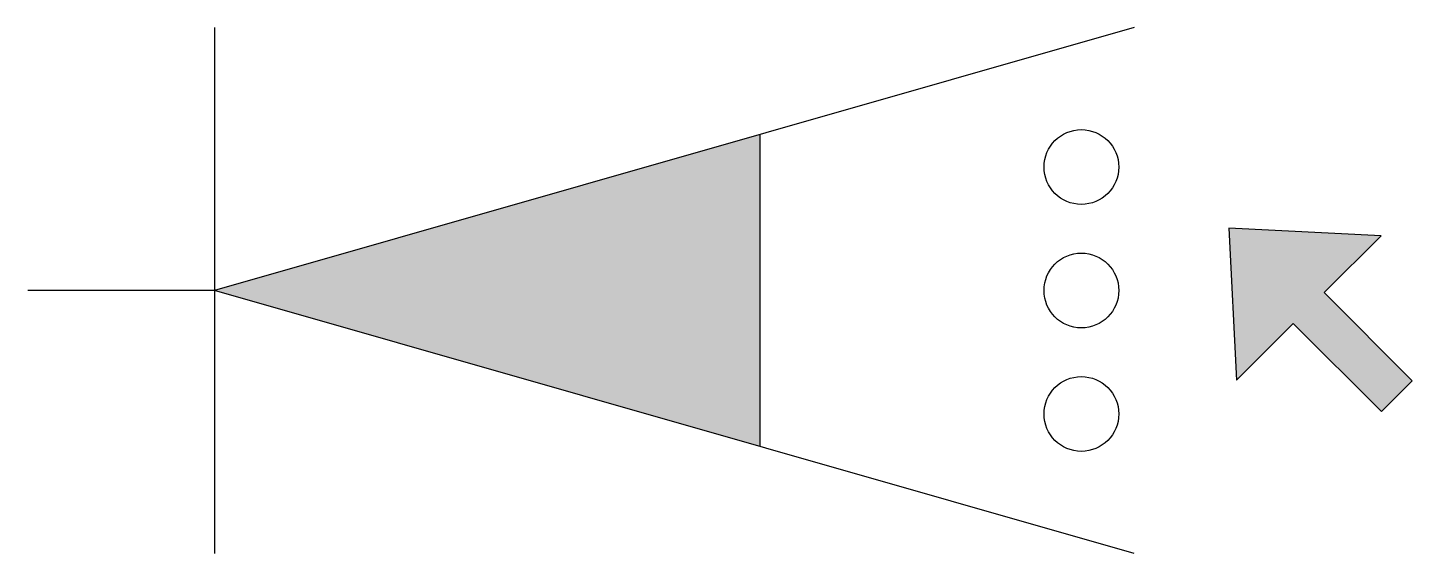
# Model space of a CAD drawing. Extents: x 0 to 11.1, y -2.1 to 2.1.
import ezdxf

# ---------------------------------------------------------------- set-up
doc = ezdxf.new("R2010")
doc.units = 0
doc.layers.get('0').update_dxf_attribs({"lineweight": 25})

msp = doc.modelspace()

# ---------------------------------------------------------------- hatches: boundary and pattern name
h = msp.add_hatch(color=256)
h.dxf.hatch_style = 1
h.paths.add_polyline_path([(10.862, -0.972), (11.11, -0.724), (10.403, -0.017), (10.859, 0.439), (9.639, 0.5), (9.699, -0.72), (10.155, -0.264)])

# ---------------------------------------------------------------- linework, layer by layer
for p, q in [((8.878, 2.11), (1.499, 0)), ((1.499, 2.11), (1.499, -2.11)), ((5.878, -1.252), (5.878, 1.252)), ((1.499, 0), (0, 0)), ((8.878, -2.11), (1.499, 0))]:
    msp.add_line(p, q)
msp.add_lwpolyline([(10.862, -0.972), (11.11, -0.724), (10.403, -0.017), (10.859, 0.439), (9.639, 0.5), (9.699, -0.72), (10.155, -0.264)], close=True)
for centre in [(8.455, 0.991), (8.455, 0), (8.455, -0.991)]:
    msp.add_circle(centre, 0.3)
msp.add_solid([(1.499, 0), (5.878, 1.252), (5.878, -1.252)])

doc.saveas('drawing.dxf')
